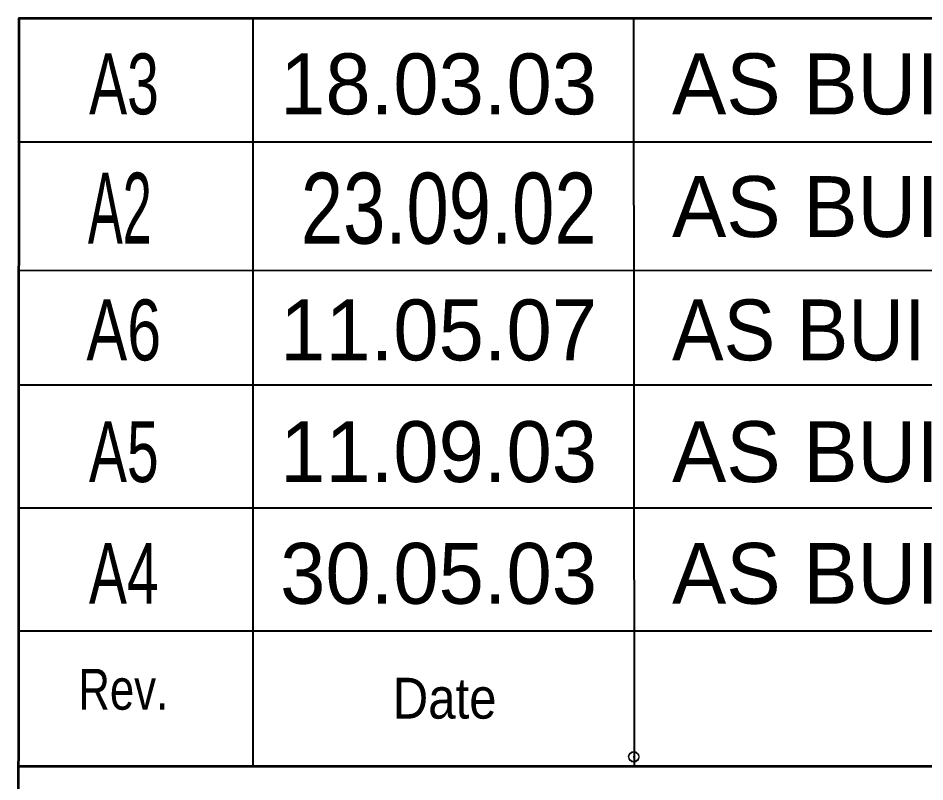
# Model space of a CAD drawing. Header units: millimetres. Extents: x 0 to 841, y 0 to 594.
# Drawn here: x 648.78 to 693.46, y 119.72 to 157.37 of the extents above; entities that cross this region are included whole.
import ezdxf
from ezdxf.enums import TextEntityAlignment as Align

# ---------------------------------------------------------------- set-up
doc = ezdxf.new("R2010")
doc.units = ezdxf.units.MM
doc.header["$PDMODE"] = 32
doc.header["$PDSIZE"] = 0.5
doc.layers.add('1', color=7, linetype='Continuous', lineweight=13)
doc.layers.add('12', color=7, linetype='Continuous', lineweight=25)
doc.layers.add('2', color=7, linetype='Continuous')

msp = doc.modelspace()

# ---------------------------------------------------------------- linework, layer by layer
at = {"layer": '1', "lineweight": 25}
for p, q in [((660.347, 157.367), (660.347, 120.464)), ((679.106, 157.363), (679.143, 120.469)), ((648.825, 151.274), (829.269, 151.274)), ((648.827, 144.949), (829.268, 144.852)), ((648.828, 139.29), (829.27, 139.285)), ((648.817, 133.231), (829.275, 133.231)), ((648.813, 127.167), (829.263, 127.167))]:
    msp.add_line(p, q, dxfattribs=at)
at = {"layer": '1', "lineweight": 35}
msp.add_line((829.257, 120.491), (648.808, 120.475), dxfattribs=at)
msp.add_lwpolyline([(648.784, 84.124), (648.838, 157.37), (829.263, 157.37)], dxfattribs=at)
at = {"layer": '1'}
for p in [(679.113, 120.967), (679.122, 120.947)]:
    msp.add_point(p, dxfattribs=at)

# ---------------------------------------------------------------- texts
for s, width, p in [('Rev.', 0.8, (651.75, 123.28)), ('Date', 0.9, (667.239, 122.84))]:
    msp.add_text(s, height=2.013, dxfattribs=dict(at, width=width)).set_placement(p)
at = {"layer": '12'}
for s, width, p in [('A2', 0.55, (653.795, 146.25)), ('23.09.02', 0.8, (670, 146.25))]:
    msp.add_text(s, height=3.5, dxfattribs=dict(at, width=width)).set_placement(p, align=Align.CENTER)
at = {"layer": '2'}
for s, width, p in [('A3', 0.7, (654, 152.628)), ('A6', 0.75, (653.991, 140.5)), ('A5', 0.7, (653.99, 134.5)), ('A4', 0.7, (653.99, 128.5))]:
    msp.add_text(s, height=3, dxfattribs=dict(at, width=width)).set_placement(p, align=Align.CENTER)
for s, p in [('18.03.03', (669.5, 152.628)), ('11.05.07', (669.5, 140.5)), ('11.09.03', (669.5, 134.5)), ('30.05.03', (669.5, 128.5))]:
    msp.add_text(s, height=3, dxfattribs=at).set_placement(p, align=Align.CENTER)
for s, p in [('AS BUILT AO 600085', (681, 152.628)), ('AS BUILT ACC TO SEM H73/H75/H84/H100', (681, 146.581)), ('AS BUILT AO 600120', (681, 134.5)), ('AS BUILT AO 600109', (681, 128.5))]:
    msp.add_text(s, height=3, dxfattribs=at).set_placement(p)
at = {"layer": '2', "width": 0.95}
msp.add_text('AS BUILT, HHP-PROJECT', height=3, dxfattribs=at).set_placement((681, 140.5))

doc.saveas('drawing.dxf')
